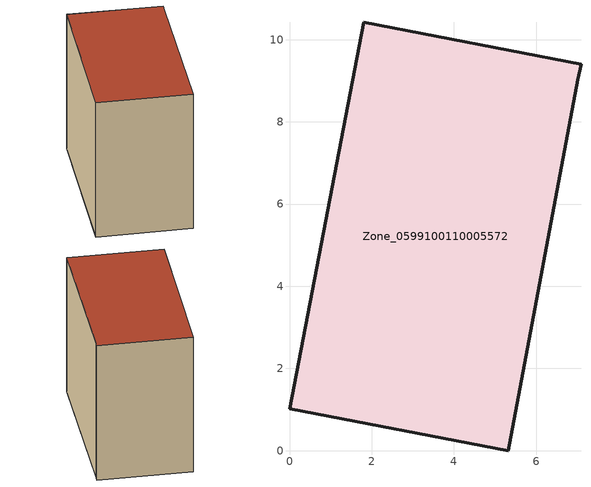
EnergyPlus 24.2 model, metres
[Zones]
Zone_0599100110005572
 floor ground (C_G): 7.02,9.02 5.33,0 0,1.02 1.81,10.42 7.09,9.4 z0
 wall outside (C_F): 7.09,9.4 1.81,10.42 0,1.02 5.33,0 7.02,9.02 7.09,9.4 z0:8.61
 roof outside (C_R): 5.33,0 7.02,9.02 7.09,9.4 1.81,10.42 0,1.02 z8.61
[BUILDING]
Pand.0599100110005572: North Axis=0; Terrain=City; Loads Convergence Tolerance Value=0.04; Temperature Convergence Tolerance Value=0.4; Solar Distribution=FullExterior; Maximum Number of Warmup Days=25; Minimum Number of Warmup Days=1
[Site:Location]
Rotterdam.The.Hague.AP_ZH_NLD Design_Conditions: Latitude=51.96; Longitude=4.45; Time Zone=1; Elevation=-4.5
[SITE:GROUNDTEMPERATURE:BUILDINGSURFACE]
18, 18, 18, 18, 18, 18, 18, 18, 18, 18, 18, 18
[MATERIAL] Thermal Absorptance=0.9; Solar Absorptance=0.7; Visible Absorptance=0.7
Name | Roughness | Thickness | Conductivity | Density | Specific Heat
G.TC.2015-2018 | MediumSmooth | 0.15 | 0.0428571 | 540 | 1210
F.TC.2015-2018 | Rough | 0.3 | 0.0666667 | 1920 | 840
R.TC.2015-2018 | MediumRough | 0.2 | 0.0333333 | 1500 | 1000
[CONSTRUCTION]
C_G: G.TC.2015-2018
C_F: F.TC.2015-2018
C_R: R.TC.2015-2018
[ZONE]
Zone_0599100110005572: Type=1; Multiplier=1; Ceiling Height=Autocalculate; Volume=Autocalculate; Floor Area=autocalculate; Part of Total Floor Area=Yes
[ZONEINFILTRATION:DESIGNFLOWRATE]
Infil_Zone_0599100110005572: Zone or ZoneList or Space or SpaceList=Zone_0599100110005572; Schedule=AlwaysOn; Design Flow Rate Calculation Method=Flow/Area; Flow Rate per Floor Area=0.0015; Constant Term Coefficient=1; Temperature Term Coefficient=0; Velocity Term Coefficient=0; Velocity Squared Term Coefficient=0
[HVACTEMPLATE:ZONE:IDEALLOADSAIRSYSTEM]
Zone_0599100110005572: Maximum Heating Supply Air Temperature=50; Minimum Cooling Supply Air Temperature=13; Maximum Heating Supply Air Humidity Ratio=0.0156; Minimum Cooling Supply Air Humidity Ratio=0.0077; Heating Limit=NoLimit; Cooling Limit=NoLimit; Dehumidification Control Type=ConstantSensibleHeatRatio; Cooling Sensible Heat Ratio=0.7; Dehumidification Setpoint=60; Humidification Control Type=None; Humidification Setpoint=30; Outdoor Air Method=None; Outdoor Air Flow Rate per Person=0.00944; Outdoor Air Flow Rate per Zone Floor Area=0; Outdoor Air Flow Rate per Zone=0; Demand Controlled Ventilation Type=None; Outdoor Air Economizer Type=NoEconomizer; Heat Recovery Type=None; Sensible Heat Recovery Effectiveness=0.7; Latent Heat Recovery Effectiveness=0.65
[ZONECONTROL:THERMOSTAT]
ThermostatControl_Zone_0599100110005572: Zone or ZoneList=Zone_0599100110005572; Control Type Schedule=DualSetpointControlType; Control 1=Thermostat_Zone_0599100110005572; Temperature Difference Between Cutout And Setpoint=0
[THERMOSTATSETPOINT:DUALSETPOINT]
Thermostat_Zone_0599100110005572: Heating Setpoint Temperature Schedule=HeatingSetpoint_Zone_0599100110005572; Cooling Setpoint Temperature Schedule=CoolingSetpoint_Zone_0599100110005572
[SCHEDULE:COMPACT]
HeatingSetpoint_Zone_0599100110005572: Through: 12/31, For: AllDays, Until: 24:00, 21
CoolingSetpoint_Zone_0599100110005572: Through: 12/31, For: AllDays, Until: 24:00, 24
DualSetpointControlType: Through: 12/31, For: AllDays, Until: 24:00, 4
AlwaysOn: Through: 12/31, For: AllDays, Until: 24:00, 1
